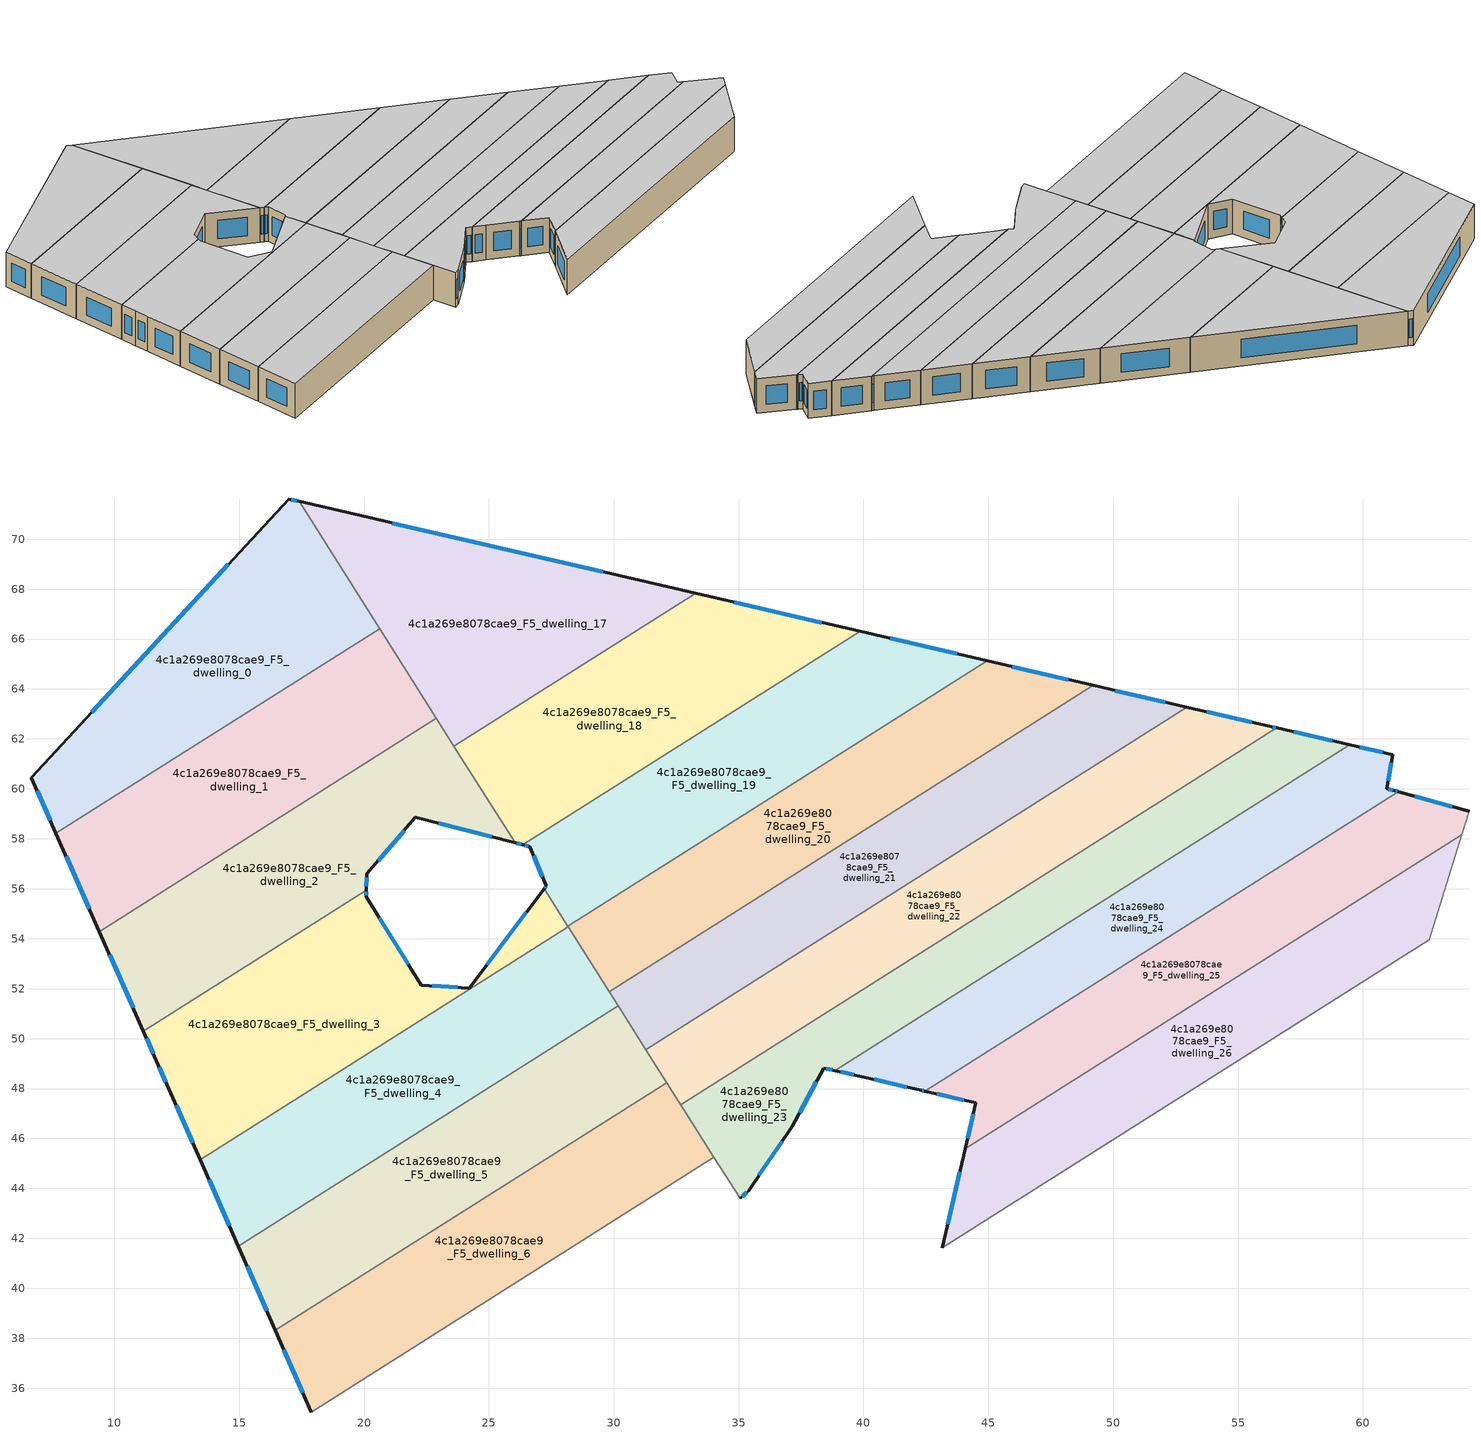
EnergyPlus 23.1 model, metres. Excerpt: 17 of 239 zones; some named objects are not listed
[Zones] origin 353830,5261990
4c1a269e8078cae9_F5_dwelling_0
 floor to 4c1a269e8078cae9_F4_dwelling_0 (EU_floor_Construction): 17.4,71.51 20.62,66.41 7.66,58.21 6.68,60.45 16.98,71.61 z15
 wall outside (EU_wall_Construction): 17.4,71.51 16.98,71.61 6.68,60.45 7.66,58.21 z15:18
 wall to 4c1a269e8078cae9_F5_dwelling_1 (EU_wall_Construction): 7.66,58.21 20.62,66.41 z15:18
 wall to 4c1a269e8078cae9_F5_dwelling_17 (EU_wall_Construction): 20.62,66.41 17.4,71.51 z15:18
 window (EU_Window_Construction): 6.91,59.92 7.43,58.74 / 14.56,68.99 9.1,63.07 / 17.3,71.53 17.08,71.59 z15.7:17.3
 ceiling to 4c1a269e8078cae9_F6_dwelling_0 (EU_floor_Construction): 20.62,66.41 17.4,71.51 16.98,71.61 6.68,60.45 7.66,58.21 z18
4c1a269e8078cae9_F5_dwelling_1
 floor to 4c1a269e8078cae9_F4_dwelling_1 (EU_floor_Construction): 20.62,66.41 22.9,62.82 9.4,54.29 7.66,58.21 z15
 wall outside (EU_wall_Construction): 7.66,58.21 9.4,54.29 z15:18
 wall to 4c1a269e8078cae9_F5_dwelling_2 (EU_wall_Construction): 9.4,54.29 22.9,62.82 z15:18
 wall to 4c1a269e8078cae9_F5_dwelling_17 (EU_wall_Construction): 22.9,62.82 20.62,66.41 z15:18
 window (EU_Window_Construction): 8.07,57.29 8.99,55.21 z15.7:17.3
 ceiling to 4c1a269e8078cae9_F6_dwelling_1 (EU_floor_Construction): 22.9,62.82 20.62,66.41 7.66,58.21 9.4,54.29 z18
4c1a269e8078cae9_F5_dwelling_17
 floor to 4c1a269e8078cae9_F4_dwelling_17 (EU_floor_Construction): 33.29,67.83 23.6,61.7 17.4,71.51 z15
 wall outside (EU_wall_Construction): 33.29,67.83 17.4,71.51 z15:18
 wall to 4c1a269e8078cae9_F5_dwelling_18 (EU_wall_Construction): 23.6,61.7 33.29,67.83 z15:18
 wall to 4c1a269e8078cae9_F5_dwelling_2 (EU_wall_Construction): 22.9,62.82 23.6,61.7 z15:18
 window (EU_Window_Construction): 29.56,68.69 21.13,70.65 z15.7:17.3
 ceiling to 4c1a269e8078cae9_F6_dwelling_17 (EU_floor_Construction): 33.29,67.83 17.4,71.51 23.6,61.7 z18
4c1a269e8078cae9_F5_dwelling_18
 floor to 4c1a269e8078cae9_F4_dwelling_18 (EU_floor_Construction): 39.87,66.3 26.36,57.76 26.05,57.84 23.6,61.7 33.29,67.83 z15
 wall outside (EU_wall_Construction): 39.87,66.3 33.29,67.83 / 26.05,57.84 26.36,57.76 z15:18
 wall to 4c1a269e8078cae9_F5_dwelling_19 (EU_wall_Construction): 26.36,57.76 39.87,66.3 z15:18
 wall to 4c1a269e8078cae9_F5_dwelling_2 (EU_wall_Construction): 23.6,61.7 26.05,57.84 z15:18
 window (EU_Window_Construction): 38.32,66.66 34.83,67.47 / 26.12,57.82 26.29,57.78 z15.7:17.3
 ceiling to 4c1a269e8078cae9_F6_dwelling_18 (EU_floor_Construction): 39.87,66.3 33.29,67.83 23.6,61.7 26.05,57.84 26.36,57.76 z18
4c1a269e8078cae9_F5_dwelling_19
 floor to 4c1a269e8078cae9_F4_dwelling_19 (EU_floor_Construction): 44.96,65.12 28.16,54.5 27.21,56 27.3,56.12 26.64,57.69 26.36,57.76 39.87,66.3 z15
 wall outside (EU_wall_Construction): 26.36,57.76 26.64,57.69 27.3,56.12 27.21,56 / 44.96,65.12 39.87,66.3 z15:18
 wall to 4c1a269e8078cae9_F5_dwelling_20 (EU_wall_Construction): 28.16,54.5 44.96,65.12 z15:18
 wall to 4c1a269e8078cae9_F5_dwelling_3 (EU_wall_Construction): 27.21,56 28.16,54.5 z15:18
 window (EU_Window_Construction): 26.43,57.74 26.58,57.71 / 43.76,65.4 41.06,66.03 / 27.28,56.09 27.23,56.03 / 26.8,57.32 27.14,56.49 z15.7:17.3
 ceiling to 4c1a269e8078cae9_F6_dwelling_19 (EU_floor_Construction): 44.96,65.12 39.87,66.3 26.36,57.76 26.64,57.69 27.3,56.12 27.21,56 28.16,54.5 z18
4c1a269e8078cae9_F5_dwelling_2
 floor to 4c1a269e8078cae9_F4_dwelling_2 (EU_floor_Construction): 22.9,62.82 26.05,57.84 22.06,58.86 20.11,56.6 20.09,55.94 11.17,50.29 9.4,54.29 z15
 wall outside (EU_wall_Construction): 20.09,55.94 20.11,56.6 22.06,58.86 26.05,57.84 / 9.4,54.29 11.17,50.29 z15:18
 wall to 4c1a269e8078cae9_F5_dwelling_3 (EU_wall_Construction): 11.17,50.29 20.09,55.94 z15:18
 window (EU_Window_Construction): 23,58.62 25.11,58.08 / 20.57,57.13 21.6,58.33 / 20.1,56.09 20.11,56.44 / 9.82,53.35 10.75,51.23 z15.7:17.3
 ceiling to 4c1a269e8078cae9_F6_dwelling_2 (EU_floor_Construction): 26.05,57.84 22.9,62.82 9.4,54.29 11.17,50.29 20.09,55.94 20.11,56.6 22.06,58.86 z18
4c1a269e8078cae9_F5_dwelling_20
 floor to 4c1a269e8078cae9_F4_dwelling_20 (EU_floor_Construction): 49.21,64.14 29.82,51.88 28.16,54.5 44.96,65.12 z15
 wall outside (EU_wall_Construction): 49.21,64.14 44.96,65.12 z15:18
 wall to 4c1a269e8078cae9_F5_dwelling_21 (EU_wall_Construction): 29.82,51.88 49.21,64.14 z15:18
 wall to 4c1a269e8078cae9_F5_dwelling_4 (EU_wall_Construction): 28.17,54.48 29.82,51.88 z15:18
 wall to 4c1a269e8078cae9_F5_dwelling_3 (EU_wall_Construction): 28.16,54.5 28.17,54.48 z15:18
 window (EU_Window_Construction): 48.21,64.37 45.95,64.89 z15.7:17.3
 ceiling to 4c1a269e8078cae9_F6_dwelling_20 (EU_floor_Construction): 49.21,64.14 44.96,65.12 28.16,54.5 29.82,51.88 z18
4c1a269e8078cae9_F5_dwelling_21
 floor to 4c1a269e8078cae9_F4_dwelling_21 (EU_floor_Construction): 52.96,63.27 31.28,49.56 29.82,51.88 49.21,64.14 z15
 wall outside (EU_wall_Construction): 52.96,63.27 49.21,64.14 z15:18
 wall to 4c1a269e8078cae9_F5_dwelling_22 (EU_wall_Construction): 31.28,49.56 52.96,63.27 z15:18
 wall to 4c1a269e8078cae9_F5_dwelling_5 (EU_wall_Construction): 30.18,51.31 31.28,49.56 z15:18
 wall to 4c1a269e8078cae9_F5_dwelling_4 (EU_wall_Construction): 29.82,51.88 30.18,51.31 z15:18
 window (EU_Window_Construction): 52.08,63.48 50.09,63.94 z15.7:17.3
 ceiling to 4c1a269e8078cae9_F6_dwelling_21 (EU_floor_Construction): 52.96,63.27 49.21,64.14 29.82,51.88 31.28,49.56 z18
4c1a269e8078cae9_F5_dwelling_22
 floor to 4c1a269e8078cae9_F4_dwelling_22 (EU_floor_Construction): 56.34,62.49 56.55,62.44 32.69,47.34 32.61,47.47 31.28,49.56 52.96,63.27 z15
 wall outside (EU_wall_Construction): 56.55,62.44 56.34,62.49 52.96,63.27 z15:18
 wall to 4c1a269e8078cae9_F5_dwelling_23 (EU_wall_Construction): 32.69,47.34 56.55,62.44 z15:18
 wall to 4c1a269e8078cae9_F5_dwelling_6 (EU_wall_Construction): 32.12,48.23 32.61,47.47 32.69,47.34 z15:18
 wall to 4c1a269e8078cae9_F5_dwelling_5 (EU_wall_Construction): 31.28,49.56 32.12,48.23 z15:18
 window (EU_Window_Construction): 55.55,62.67 53.75,63.09 / 56.5,62.45 56.39,62.47 z15.7:17.3
 ceiling to 4c1a269e8078cae9_F6_dwelling_22 (EU_floor_Construction): 56.55,62.44 56.34,62.49 52.96,63.27 31.28,49.56 32.61,47.47 32.69,47.34 z18
4c1a269e8078cae9_F5_dwelling_23
 floor to 4c1a269e8078cae9_F4_dwelling_23 (EU_floor_Construction): 59.47,61.76 38.85,48.72 38.4,48.82 37.15,46.49 35.4,43.92 35.06,43.6 32.69,47.34 56.55,62.44 z15
 wall outside (EU_wall_Construction): 59.47,61.76 56.55,62.44 / 35.06,43.6 35.4,43.92 37.15,46.49 38.4,48.82 38.85,48.72 z15:18
 wall to 4c1a269e8078cae9_F5_dwelling_24 (EU_wall_Construction): 38.85,48.72 59.47,61.76 z15:18
 wall to 4c1a269e8078cae9_F5_dwelling_7 (EU_wall_Construction): 34.01,45.25 35.06,43.6 z15:18
 wall to 4c1a269e8078cae9_F5_dwelling_6 (EU_wall_Construction): 32.69,47.34 34.01,45.25 z15:18
 window (EU_Window_Construction): 58.78,61.92 57.23,62.28 / 38.51,48.8 38.75,48.74 / 37.45,47.03 38.11,48.27 / 35.81,44.52 36.74,45.88 / 35.14,43.67 35.32,43.84 z15.7:17.3
 ceiling to 4c1a269e8078cae9_F6_dwelling_23 (EU_floor_Construction): 59.47,61.76 56.55,62.44 32.69,47.34 35.06,43.6 35.4,43.92 37.15,46.49 38.4,48.82 38.85,48.72 z18
4c1a269e8078cae9_F5_dwelling_24
 floor to 4c1a269e8078cae9_F4_dwelling_24 (EU_floor_Construction): 61.19,61.36 60.95,60.01 61.28,59.92 61.41,59.89 42.45,47.89 42.31,47.93 39.84,48.5 38.85,48.72 59.47,61.76 z15
 wall outside (EU_wall_Construction): 38.85,48.72 39.84,48.5 42.31,47.93 42.45,47.89 / 61.41,59.89 61.28,59.92 60.95,60.01 61.19,61.36 59.47,61.76 z15:18
 wall to 4c1a269e8078cae9_F5_dwelling_25 (EU_wall_Construction): 42.45,47.89 61.41,59.89 z15:18
 window (EU_Window_Construction): 40.42,48.36 41.73,48.06 / 39.08,48.67 39.61,48.55 / 60.79,61.46 59.87,61.67 / 61.01,60.33 61.13,61.05 / 61.2,59.94 61.03,59.99 / 61.38,59.9 61.31,59.92 / 42.34,47.92 42.42,47.9 z15.7:17.3
 ceiling to 4c1a269e8078cae9_F6_dwelling_24 (EU_floor_Construction): 61.41,59.89 61.28,59.92 60.95,60.01 61.19,61.36 59.47,61.76 38.85,48.72 39.84,48.5 42.31,47.93 42.45,47.89 z18
4c1a269e8078cae9_F5_dwelling_25
 floor to 4c1a269e8078cae9_F4_dwelling_25 (EU_floor_Construction): 64.25,59.11 63.96,58.17 44.07,45.59 44.49,47.42 42.45,47.89 61.41,59.89 z15
 wall outside (EU_wall_Construction): 42.45,47.89 44.49,47.42 44.07,45.59 / 64.25,59.11 61.41,59.89 z15:18
 wall to 4c1a269e8078cae9_F5_dwelling_26 (EU_wall_Construction): 44.07,45.59 63.96,58.17 z15:18
 wall adiabatic (EU_wall_Construction): 63.96,58.17 64.25,59.11 z15:18
 window (EU_Window_Construction): 44.4,46.99 44.17,46.02 / 42.93,47.78 44.01,47.53 / 63.58,59.29 62.07,59.7 z15.7:17.3
 ceiling to 4c1a269e8078cae9_F6_dwelling_25 (EU_floor_Construction): 63.96,58.17 64.25,59.11 61.41,59.89 42.45,47.89 44.49,47.42 44.07,45.59 z18
4c1a269e8078cae9_F5_dwelling_26
 floor to 4c1a269e8078cae9_F4_dwelling_26 (EU_floor_Construction): 63.96,58.17 62.66,53.97 43.16,41.63 44.07,45.59 z15
 wall outside (EU_wall_Construction): 44.07,45.59 43.16,41.63 z15:18
 wall to 4c1a269e8078cae9_F5_dwelling_27 (EU_wall_Construction): 43.16,41.63 62.66,53.97 z15:18
 wall adiabatic (EU_wall_Construction): 62.66,53.97 63.96,58.17 z15:18
 window (EU_Window_Construction): 43.86,44.66 43.37,42.56 z15.7:17.3
 ceiling to 4c1a269e8078cae9_F6_dwelling_26 (EU_floor_Construction): 62.66,53.97 63.96,58.17 44.07,45.59 43.16,41.63 z18
4c1a269e8078cae9_F5_dwelling_3
 floor to 4c1a269e8078cae9_F4_dwelling_3 (EU_floor_Construction): 27.21,56 28.17,54.48 13.43,45.15 12.18,48 11.69,49.12 11.17,50.29 20.09,55.94 20.09,55.67 22.29,52.14 24.21,52.02 z15
 wall outside (EU_wall_Construction): 27.21,56 24.21,52.02 22.29,52.14 20.09,55.67 20.09,55.94 / 11.17,50.29 11.69,49.12 12.18,48 13.43,45.15 z15:18
 wall to 4c1a269e8078cae9_F5_dwelling_4 (EU_wall_Construction): 13.43,45.15 28.17,54.48 z15:18
 window (EU_Window_Construction): 20.09,55.74 20.09,55.88 / 21.77,52.97 20.61,54.84 / 23.76,52.05 22.74,52.11 / 26.51,55.07 24.91,52.96 / 12.47,47.33 13.14,45.82 / 11.8,48.86 12.06,48.26 / 11.29,50.02 11.57,49.4 z15.7:17.3
 ceiling to 4c1a269e8078cae9_F6_dwelling_3 (EU_floor_Construction): 24.21,52.02 22.29,52.14 20.09,55.67 20.09,55.94 11.17,50.29 11.69,49.12 12.18,48 13.43,45.15 28.17,54.48 27.21,56 z18
4c1a269e8078cae9_F5_dwelling_4
 floor to 4c1a269e8078cae9_F4_dwelling_4 (EU_floor_Construction): 28.17,54.48 30.18,51.31 14.97,41.68 13.43,45.15 z15
 wall outside (EU_wall_Construction): 13.43,45.15 14.97,41.68 z15:18
 wall to 4c1a269e8078cae9_F5_dwelling_5 (EU_wall_Construction): 14.97,41.68 30.18,51.31 z15:18
 window (EU_Window_Construction): 13.79,44.34 14.61,42.5 z15.7:17.3
 ceiling to 4c1a269e8078cae9_F6_dwelling_4 (EU_floor_Construction): 30.18,51.31 28.17,54.48 13.43,45.15 14.97,41.68 z18
4c1a269e8078cae9_F5_dwelling_5
 floor to 4c1a269e8078cae9_F4_dwelling_5 (EU_floor_Construction): 30.18,51.31 32.12,48.23 16.45,38.32 14.97,41.68 z15
 wall outside (EU_wall_Construction): 14.97,41.68 16.45,38.32 z15:18
 wall to 4c1a269e8078cae9_F5_dwelling_6 (EU_wall_Construction): 16.45,38.32 32.12,48.23 z15:18
 window (EU_Window_Construction): 15.31,40.89 16.1,39.11 z15.7:17.3
 ceiling to 4c1a269e8078cae9_F6_dwelling_5 (EU_floor_Construction): 32.12,48.23 30.18,51.31 14.97,41.68 16.45,38.32 z18
4c1a269e8078cae9_F5_dwelling_6
 floor to 4c1a269e8078cae9_F4_dwelling_6 (EU_floor_Construction): 32.12,48.23 34.01,45.25 17.89,35.05 16.45,38.32 z15
 wall outside (EU_wall_Construction): 16.45,38.32 17.89,35.05 z15:18
 wall to 4c1a269e8078cae9_F5_dwelling_7 (EU_wall_Construction): 17.89,35.05 34.01,45.25 z15:18
 window (EU_Window_Construction): 16.79,37.55 17.56,35.82 z15.7:17.3
 ceiling to 4c1a269e8078cae9_F6_dwelling_6 (EU_floor_Construction): 34.01,45.25 32.12,48.23 16.45,38.32 17.89,35.05 z18
[Building]
EU S2 Campaign: North Axis=0; Terrain=City; Solar Distribution=FullExterior
[Site:Location]
Budapest.Ferenc.Liszt.Intl.AP: Latitude=47.437; Longitude=19.256; Time Zone=1; Elevation=185
[SizingPeriod:WeatherFileDays]
AnnualSizingPeriod: Begin Month=1; Begin Day of Month=1; End Month=12; End Day of Month=31; Day of Week for Start Day=Monday; Use Weather File Daylight Saving Period=No; Use Weather File Rain and Snow Indicators=No
[MATERIAL]
EU_InternalMass_Material: Roughness=MediumRough; Thickness=0.1; Conductivity=1; Density=1800; Specific Heat=900; Thermal Absorptance=0.9; Solar Absorptance=0.7; Visible Absorptance=0.7
[MATERIAL:NOMASS] Roughness=MediumRough; Thermal Absorptance=0.9; Solar Absorptance=0.7; Visible Absorptance=0.7
Name | Thermal Resistance
EU_wall_NoMass | 0.832559
EU_floor_NoMass | 0.872794
[WINDOWMATERIAL:SIMPLEGLAZINGSYSTEM]
EU_Window_SimpleGlazing: UFactor=2.79869; Solar Heat Gain Coefficient=0.75; Visible Transmittance=0.75
[CONSTRUCTION]
EU_wall_Construction: EU_wall_NoMass
EU_floor_Construction: EU_floor_NoMass
EU_Window_Construction: EU_Window_SimpleGlazing
EU_InternalMass_Construction: EU_InternalMass_Material
[ZONE] Type=1; Multiplier=1; Ceiling Height=autocalculate; Floor Area=autocalculate; Part of Total Floor Area=Yes
Name | Volume
4c1a269e8078cae9_F5_dwelling_0 | 199.47
4c1a269e8078cae9_F5_dwelling_1 | 199.476
4c1a269e8078cae9_F5_dwelling_17 | 199.45
4c1a269e8078cae9_F5_dwelling_18 | 199.473
4c1a269e8078cae9_F5_dwelling_19 | 199.465
4c1a269e8078cae9_F5_dwelling_2 | 202.986
4c1a269e8078cae9_F5_dwelling_20; 4c1a269e8078cae9_F5_dwelling_26 | 199.463
4c1a269e8078cae9_F5_dwelling_21 | 199.5
4c1a269e8078cae9_F5_dwelling_22 | 212.153
4c1a269e8078cae9_F5_dwelling_23 | 206.153
4c1a269e8078cae9_F5_dwelling_24 | 186.846
4c1a269e8078cae9_F5_dwelling_25 | 192.716
4c1a269e8078cae9_F5_dwelling_3 | 195.958
4c1a269e8078cae9_F5_dwelling_4 | 199.49
4c1a269e8078cae9_F5_dwelling_5 | 199.446
4c1a269e8078cae9_F5_dwelling_6 | 199.474
[INTERNALMASS] Construction=EU_InternalMass_Construction
Name | Zone or ZoneList | Surface Area
4c1a269e8078cae9_F5_dwelling_0_EU_InternalMass | 4c1a269e8078cae9_F5_dwelling_0 | 66.4902
4c1a269e8078cae9_F5_dwelling_1_EU_InternalMass | 4c1a269e8078cae9_F5_dwelling_1 | 66.4919
4c1a269e8078cae9_F5_dwelling_2_EU_InternalMass | 4c1a269e8078cae9_F5_dwelling_2 | 67.662
4c1a269e8078cae9_F5_dwelling_3_EU_InternalMass | 4c1a269e8078cae9_F5_dwelling_3 | 65.3195
4c1a269e8078cae9_F5_dwelling_4_EU_InternalMass | 4c1a269e8078cae9_F5_dwelling_4 | 66.4966
4c1a269e8078cae9_F5_dwelling_5_EU_InternalMass | 4c1a269e8078cae9_F5_dwelling_5 | 66.482
4c1a269e8078cae9_F5_dwelling_6_EU_InternalMass | 4c1a269e8078cae9_F5_dwelling_6 | 66.4914
4c1a269e8078cae9_F5_dwelling_17_EU_InternalMass | 4c1a269e8078cae9_F5_dwelling_17 | 66.4834
4c1a269e8078cae9_F5_dwelling_18_EU_InternalMass | 4c1a269e8078cae9_F5_dwelling_18 | 66.4909
4c1a269e8078cae9_F5_dwelling_19_EU_InternalMass | 4c1a269e8078cae9_F5_dwelling_19 | 66.4884
4c1a269e8078cae9_F5_dwelling_20_EU_InternalMass | 4c1a269e8078cae9_F5_dwelling_20 | 66.4875
4c1a269e8078cae9_F5_dwelling_21_EU_InternalMass | 4c1a269e8078cae9_F5_dwelling_21 | 66.5001
4c1a269e8078cae9_F5_dwelling_22_EU_InternalMass | 4c1a269e8078cae9_F5_dwelling_22 | 70.714
4c1a269e8078cae9_F5_dwelling_23_EU_InternalMass | 4c1a269e8078cae9_F5_dwelling_23 | 68.7216
4c1a269e8078cae9_F5_dwelling_24_EU_InternalMass | 4c1a269e8078cae9_F5_dwelling_24 | 62.2798
4c1a269e8078cae9_F5_dwelling_25_EU_InternalMass | 4c1a269e8078cae9_F5_dwelling_25 | 64.2409
4c1a269e8078cae9_F5_dwelling_26_EU_InternalMass | 4c1a269e8078cae9_F5_dwelling_26 | 66.4879
[OTHEREQUIPMENT] Fuel Type=Electricity; Design Level Calculation Method=Watts/Area; Power per Zone Floor Area=1; Fraction Latent=0; Fraction Radiant=0; Fraction Lost=0; Carbon Dioxide Generation Rate=0; EndUse Subcategory=EU_Step8_InternalGains
Name | Zone or ZoneList or Space or SpaceList | Schedule
EU_Step8_InternalGain_4c1a269e8078cae9_F5_dwelling_0_f000 | 4c1a269e8078cae9_F5_dwelling_0 | EU_Step8_GainSchedule_4c1a269e8078cae9_F5_dwelling_0_f000
EU_Step8_InternalGain_4c1a269e8078cae9_F5_dwelling_1_f000 | 4c1a269e8078cae9_F5_dwelling_1 | EU_Step8_GainSchedule_4c1a269e8078cae9_F5_dwelling_1_f000
EU_Step8_InternalGain_4c1a269e8078cae9_F5_dwelling_2_f000 | 4c1a269e8078cae9_F5_dwelling_2 | EU_Step8_GainSchedule_4c1a269e8078cae9_F5_dwelling_2_f000
EU_Step8_InternalGain_4c1a269e8078cae9_F5_dwelling_3_f000 | 4c1a269e8078cae9_F5_dwelling_3 | EU_Step8_GainSchedule_4c1a269e8078cae9_F5_dwelling_3_f000
EU_Step8_InternalGain_4c1a269e8078cae9_F5_dwelling_4_f000 | 4c1a269e8078cae9_F5_dwelling_4 | EU_Step8_GainSchedule_4c1a269e8078cae9_F5_dwelling_4_f000
EU_Step8_InternalGain_4c1a269e8078cae9_F5_dwelling_5_f000 | 4c1a269e8078cae9_F5_dwelling_5 | EU_Step8_GainSchedule_4c1a269e8078cae9_F5_dwelling_5_f000
EU_Step8_InternalGain_4c1a269e8078cae9_F5_dwelling_6_f000 | 4c1a269e8078cae9_F5_dwelling_6 | EU_Step8_GainSchedule_4c1a269e8078cae9_F5_dwelling_6_f000
EU_Step8_InternalGain_4c1a269e8078cae9_F5_dwelling_17_f000 | 4c1a269e8078cae9_F5_dwelling_17 | EU_Step8_GainSchedule_4c1a269e8078cae9_F5_dwelling_17_f000
EU_Step8_InternalGain_4c1a269e8078cae9_F5_dwelling_18_f000 | 4c1a269e8078cae9_F5_dwelling_18 | EU_Step8_GainSchedule_4c1a269e8078cae9_F5_dwelling_18_f000
EU_Step8_InternalGain_4c1a269e8078cae9_F5_dwelling_19_f000 | 4c1a269e8078cae9_F5_dwelling_19 | EU_Step8_GainSchedule_4c1a269e8078cae9_F5_dwelling_19_f000
EU_Step8_InternalGain_4c1a269e8078cae9_F5_dwelling_20_f000 | 4c1a269e8078cae9_F5_dwelling_20 | EU_Step8_GainSchedule_4c1a269e8078cae9_F5_dwelling_20_f000
EU_Step8_InternalGain_4c1a269e8078cae9_F5_dwelling_21_f000 | 4c1a269e8078cae9_F5_dwelling_21 | EU_Step8_GainSchedule_4c1a269e8078cae9_F5_dwelling_21_f000
EU_Step8_InternalGain_4c1a269e8078cae9_F5_dwelling_22_f000 | 4c1a269e8078cae9_F5_dwelling_22 | EU_Step8_GainSchedule_4c1a269e8078cae9_F5_dwelling_22_f000
EU_Step8_InternalGain_4c1a269e8078cae9_F5_dwelling_23_f000 | 4c1a269e8078cae9_F5_dwelling_23 | EU_Step8_GainSchedule_4c1a269e8078cae9_F5_dwelling_23_f000
EU_Step8_InternalGain_4c1a269e8078cae9_F5_dwelling_24_f000 | 4c1a269e8078cae9_F5_dwelling_24 | EU_Step8_GainSchedule_4c1a269e8078cae9_F5_dwelling_24_f000
EU_Step8_InternalGain_4c1a269e8078cae9_F5_dwelling_25_f000 | 4c1a269e8078cae9_F5_dwelling_25 | EU_Step8_GainSchedule_4c1a269e8078cae9_F5_dwelling_25_f000
EU_Step8_InternalGain_4c1a269e8078cae9_F5_dwelling_26_f000 | 4c1a269e8078cae9_F5_dwelling_26 | EU_Step8_GainSchedule_4c1a269e8078cae9_F5_dwelling_26_f000
[ZONEVENTILATION:DESIGNFLOWRATE] Schedule=EU_AlwaysOn; Design Flow Rate Calculation Method=AirChanges/Hour; Air Changes per Hour=0.475469; Ventilation Type=Natural; Fan Pressure Rise=0; Fan Total Efficiency=1; Constant Term Coefficient=1; Temperature Term Coefficient=0; Velocity Term Coefficient=0; Velocity Squared Term Coefficient=0; Minimum Indoor Temperature=-100; Maximum Indoor Temperature=100; Delta Temperature=-100; Minimum Outdoor Temperature=-100; Maximum Outdoor Temperature=100; Maximum Wind Speed=40
Name | Zone or ZoneList or Space or SpaceList
EU_ConstantAir_4c1a269e8078cae9_F5_dwelling_0 | 4c1a269e8078cae9_F5_dwelling_0
EU_ConstantAir_4c1a269e8078cae9_F5_dwelling_1 | 4c1a269e8078cae9_F5_dwelling_1
EU_ConstantAir_4c1a269e8078cae9_F5_dwelling_2 | 4c1a269e8078cae9_F5_dwelling_2
EU_ConstantAir_4c1a269e8078cae9_F5_dwelling_3 | 4c1a269e8078cae9_F5_dwelling_3
EU_ConstantAir_4c1a269e8078cae9_F5_dwelling_4 | 4c1a269e8078cae9_F5_dwelling_4
EU_ConstantAir_4c1a269e8078cae9_F5_dwelling_5 | 4c1a269e8078cae9_F5_dwelling_5
EU_ConstantAir_4c1a269e8078cae9_F5_dwelling_6 | 4c1a269e8078cae9_F5_dwelling_6
EU_ConstantAir_4c1a269e8078cae9_F5_dwelling_17 | 4c1a269e8078cae9_F5_dwelling_17
EU_ConstantAir_4c1a269e8078cae9_F5_dwelling_18 | 4c1a269e8078cae9_F5_dwelling_18
EU_ConstantAir_4c1a269e8078cae9_F5_dwelling_19 | 4c1a269e8078cae9_F5_dwelling_19
EU_ConstantAir_4c1a269e8078cae9_F5_dwelling_20 | 4c1a269e8078cae9_F5_dwelling_20
EU_ConstantAir_4c1a269e8078cae9_F5_dwelling_21 | 4c1a269e8078cae9_F5_dwelling_21
EU_ConstantAir_4c1a269e8078cae9_F5_dwelling_22 | 4c1a269e8078cae9_F5_dwelling_22
EU_ConstantAir_4c1a269e8078cae9_F5_dwelling_23 | 4c1a269e8078cae9_F5_dwelling_23
EU_ConstantAir_4c1a269e8078cae9_F5_dwelling_24 | 4c1a269e8078cae9_F5_dwelling_24
EU_ConstantAir_4c1a269e8078cae9_F5_dwelling_25 | 4c1a269e8078cae9_F5_dwelling_25
EU_ConstantAir_4c1a269e8078cae9_F5_dwelling_26 | 4c1a269e8078cae9_F5_dwelling_26
[HVACTEMPLATE:ZONE:IDEALLOADSAIRSYSTEM] System Availability Schedule=EU_AlwaysOn; Maximum Heating Supply Air Temperature=50; Minimum Cooling Supply Air Temperature=13; Maximum Heating Supply Air Humidity Ratio=0.0156; Minimum Cooling Supply Air Humidity Ratio=0.0077; Heating Limit=NoLimit; Cooling Limit=NoLimit; Heating Availability Schedule=EU_AlwaysOn; Cooling Availability Schedule=EU_CoolingOff; Dehumidification Control Type=ConstantSensibleHeatRatio; Cooling Sensible Heat Ratio=0.7; Dehumidification Setpoint=60; Humidification Control Type=None; Humidification Setpoint=30; Outdoor Air Method=None; Outdoor Air Flow Rate per Person=0.00944; Outdoor Air Flow Rate per Zone Floor Area=0; Outdoor Air Flow Rate per Zone=0; Demand Controlled Ventilation Type=None; Outdoor Air Economizer Type=NoEconomizer; Heat Recovery Type=None; Sensible Heat Recovery Effectiveness=0.7; Latent Heat Recovery Effectiveness=0.65
Name | Template Thermostat
4c1a269e8078cae9_F5_dwelling_0 | EU_HeatOnly_4c1a269e8078cae9_F5_dwelling_0
4c1a269e8078cae9_F5_dwelling_1 | EU_HeatOnly_4c1a269e8078cae9_F5_dwelling_1
4c1a269e8078cae9_F5_dwelling_2 | EU_HeatOnly_4c1a269e8078cae9_F5_dwelling_2
4c1a269e8078cae9_F5_dwelling_3 | EU_HeatOnly_4c1a269e8078cae9_F5_dwelling_3
4c1a269e8078cae9_F5_dwelling_4 | EU_HeatOnly_4c1a269e8078cae9_F5_dwelling_4
4c1a269e8078cae9_F5_dwelling_5 | EU_HeatOnly_4c1a269e8078cae9_F5_dwelling_5
4c1a269e8078cae9_F5_dwelling_6 | EU_HeatOnly_4c1a269e8078cae9_F5_dwelling_6
4c1a269e8078cae9_F5_dwelling_17 | EU_HeatOnly_4c1a269e8078cae9_F5_dwelling_17
4c1a269e8078cae9_F5_dwelling_18 | EU_HeatOnly_4c1a269e8078cae9_F5_dwelling_18
4c1a269e8078cae9_F5_dwelling_19 | EU_HeatOnly_4c1a269e8078cae9_F5_dwelling_19
4c1a269e8078cae9_F5_dwelling_20 | EU_HeatOnly_4c1a269e8078cae9_F5_dwelling_20
4c1a269e8078cae9_F5_dwelling_21 | EU_HeatOnly_4c1a269e8078cae9_F5_dwelling_21
4c1a269e8078cae9_F5_dwelling_22 | EU_HeatOnly_4c1a269e8078cae9_F5_dwelling_22
4c1a269e8078cae9_F5_dwelling_23 | EU_HeatOnly_4c1a269e8078cae9_F5_dwelling_23
4c1a269e8078cae9_F5_dwelling_24 | EU_HeatOnly_4c1a269e8078cae9_F5_dwelling_24
4c1a269e8078cae9_F5_dwelling_25 | EU_HeatOnly_4c1a269e8078cae9_F5_dwelling_25
4c1a269e8078cae9_F5_dwelling_26 | EU_HeatOnly_4c1a269e8078cae9_F5_dwelling_26
[SIZING:ZONE] Zone Cooling Design Supply Air Temperature Input Method=SupplyAirTemperature; Zone Cooling Design Supply Air Temperature=13; Zone Heating Design Supply Air Temperature Input Method=SupplyAirTemperature; Zone Heating Design Supply Air Temperature=50; Zone Cooling Design Supply Air Humidity Ratio=0.008; Zone Heating Design Supply Air Humidity Ratio=0.008; Cooling Design Air Flow Method=DesignDay; Cooling Design Air Flow Rate=0; Cooling Minimum Air Flow per Zone Floor Area=0.000762; Cooling Minimum Air Flow=0; Cooling Minimum Air Flow Fraction=0.2; Heating Design Air Flow Method=DesignDay; Heating Design Air Flow Rate=0; Heating Maximum Air Flow per Zone Floor Area=0.002032; Heating Maximum Air Flow=0.141576; Heating Maximum Air Flow Fraction=0.3; Account for Dedicated Outdoor Air System=No; Dedicated Outdoor Air System Control Strategy=NeutralSupplyAir; Dedicated Outdoor Air Low Setpoint Temperature for Design=autosize; Dedicated Outdoor Air High Setpoint Temperature for Design=autosize; Zone Load Sizing Method=Sensible Load Only No Latent Load; Zone Latent Cooling Design Supply Air Humidity Ratio Input Method=HumidityRatioDifference; Zone Cooling Design Supply Air Humidity Ratio Difference=0.005; Zone Latent Heating Design Supply Air Humidity Ratio Input Method=HumidityRatioDifference; Zone Humidification Design Supply Air Humidity Ratio Difference=0.005
4c1a269e8078cae9_F5_dwelling_0; 4c1a269e8078cae9_F5_dwelling_1; 4c1a269e8078cae9_F5_dwelling_2; 4c1a269e8078cae9_F5_dwelling_3; 4c1a269e8078cae9_F5_dwelling_4; 4c1a269e8078cae9_F5_dwelling_5; 4c1a269e8078cae9_F5_dwelling_6; 4c1a269e8078cae9_F5_dwelling_17; 4c1a269e8078cae9_F5_dwelling_18; 4c1a269e8078cae9_F5_dwelling_19; 4c1a269e8078cae9_F5_dwelling_20; 4c1a269e8078cae9_F5_dwelling_21; 4c1a269e8078cae9_F5_dwelling_22; 4c1a269e8078cae9_F5_dwelling_23; 4c1a269e8078cae9_F5_dwelling_24; 4c1a269e8078cae9_F5_dwelling_25; 4c1a269e8078cae9_F5_dwelling_26
[SCHEDULE:CONSTANT]
Name | Hourly Value
EU_AlwaysOn | 1
EU_CoolingOff | 0
[SCHEDULE:FILE] Column Number=1; Rows to Skip at Top=0; Number of Hours of Data=8760; Column Separator=Comma; Interpolate to Timestep=No; Minutes per Item=60; Adjust Schedule for Daylight Savings=Yes
Name | File
EU_Step8_GainSchedule_4c1a269e8078cae9_F5_dwelling_0_f000 | ../../schedules/4c1a269e8078cae9/4c1a269e8078cae9_F5_dwelling_0_f000_gain.csv
EU_Step8_GainSchedule_4c1a269e8078cae9_F5_dwelling_1_f000 | ../../schedules/4c1a269e8078cae9/4c1a269e8078cae9_F5_dwelling_1_f000_gain.csv
EU_Step8_GainSchedule_4c1a269e8078cae9_F5_dwelling_2_f000 | ../../schedules/4c1a269e8078cae9/4c1a269e8078cae9_F5_dwelling_2_f000_gain.csv
EU_Step8_GainSchedule_4c1a269e8078cae9_F5_dwelling_3_f000 | ../../schedules/4c1a269e8078cae9/4c1a269e8078cae9_F5_dwelling_3_f000_gain.csv
EU_Step8_GainSchedule_4c1a269e8078cae9_F5_dwelling_4_f000 | ../../schedules/4c1a269e8078cae9/4c1a269e8078cae9_F5_dwelling_4_f000_gain.csv
EU_Step8_GainSchedule_4c1a269e8078cae9_F5_dwelling_5_f000 | ../../schedules/4c1a269e8078cae9/4c1a269e8078cae9_F5_dwelling_5_f000_gain.csv
EU_Step8_GainSchedule_4c1a269e8078cae9_F5_dwelling_6_f000 | ../../schedules/4c1a269e8078cae9/4c1a269e8078cae9_F5_dwelling_6_f000_gain.csv
EU_Step8_GainSchedule_4c1a269e8078cae9_F5_dwelling_17_f000 | ../../schedules/4c1a269e8078cae9/4c1a269e8078cae9_F5_dwelling_17_f000_gain.csv
EU_Step8_GainSchedule_4c1a269e8078cae9_F5_dwelling_18_f000 | ../../schedules/4c1a269e8078cae9/4c1a269e8078cae9_F5_dwelling_18_f000_gain.csv
EU_Step8_GainSchedule_4c1a269e8078cae9_F5_dwelling_19_f000 | ../../schedules/4c1a269e8078cae9/4c1a269e8078cae9_F5_dwelling_19_f000_gain.csv
EU_Step8_GainSchedule_4c1a269e8078cae9_F5_dwelling_20_f000 | ../../schedules/4c1a269e8078cae9/4c1a269e8078cae9_F5_dwelling_20_f000_gain.csv
EU_Step8_GainSchedule_4c1a269e8078cae9_F5_dwelling_21_f000 | ../../schedules/4c1a269e8078cae9/4c1a269e8078cae9_F5_dwelling_21_f000_gain.csv
EU_Step8_GainSchedule_4c1a269e8078cae9_F5_dwelling_22_f000 | ../../schedules/4c1a269e8078cae9/4c1a269e8078cae9_F5_dwelling_22_f000_gain.csv
EU_Step8_GainSchedule_4c1a269e8078cae9_F5_dwelling_23_f000 | ../../schedules/4c1a269e8078cae9/4c1a269e8078cae9_F5_dwelling_23_f000_gain.csv
EU_Step8_GainSchedule_4c1a269e8078cae9_F5_dwelling_24_f000 | ../../schedules/4c1a269e8078cae9/4c1a269e8078cae9_F5_dwelling_24_f000_gain.csv
EU_Step8_GainSchedule_4c1a269e8078cae9_F5_dwelling_25_f000 | ../../schedules/4c1a269e8078cae9/4c1a269e8078cae9_F5_dwelling_25_f000_gain.csv
EU_Step8_GainSchedule_4c1a269e8078cae9_F5_dwelling_26_f000 | ../../schedules/4c1a269e8078cae9/4c1a269e8078cae9_F5_dwelling_26_f000_gain.csv
